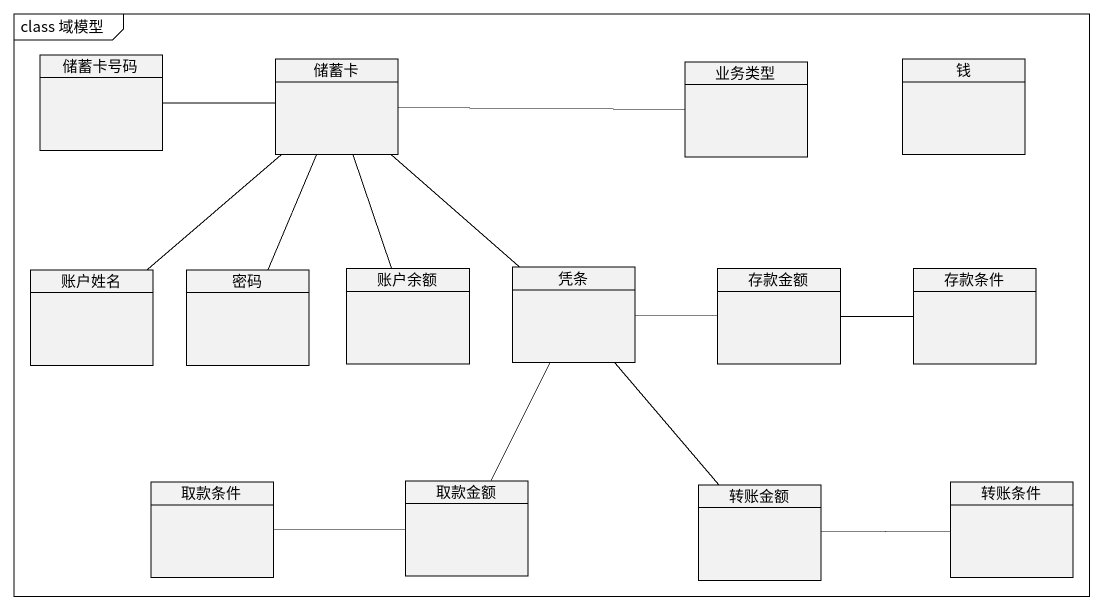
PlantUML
@startuml
mainframe class 域模型
hide circle
hide empty members
class 储蓄卡号码
class 储蓄卡
class 业务类型
class 钱
class 账户姓名
class 密码
class 账户余额
class 凭条
class 存款金额
class 存款条件
class 取款条件
class 取款金额
class 转账金额
class 转账条件
储蓄卡号码 -right- 储蓄卡
储蓄卡 -right- 业务类型
储蓄卡 -- 账户姓名
密码 -up- 储蓄卡
账户余额 -up- 储蓄卡
凭条 -up- 储蓄卡
凭条 -right- 存款金额
凭条 -- 取款金额
凭条 -- 转账金额
存款金额 -right- 存款条件
取款条件 -right- 取款金额
转账金额 -right- 转账条件
@enduml
